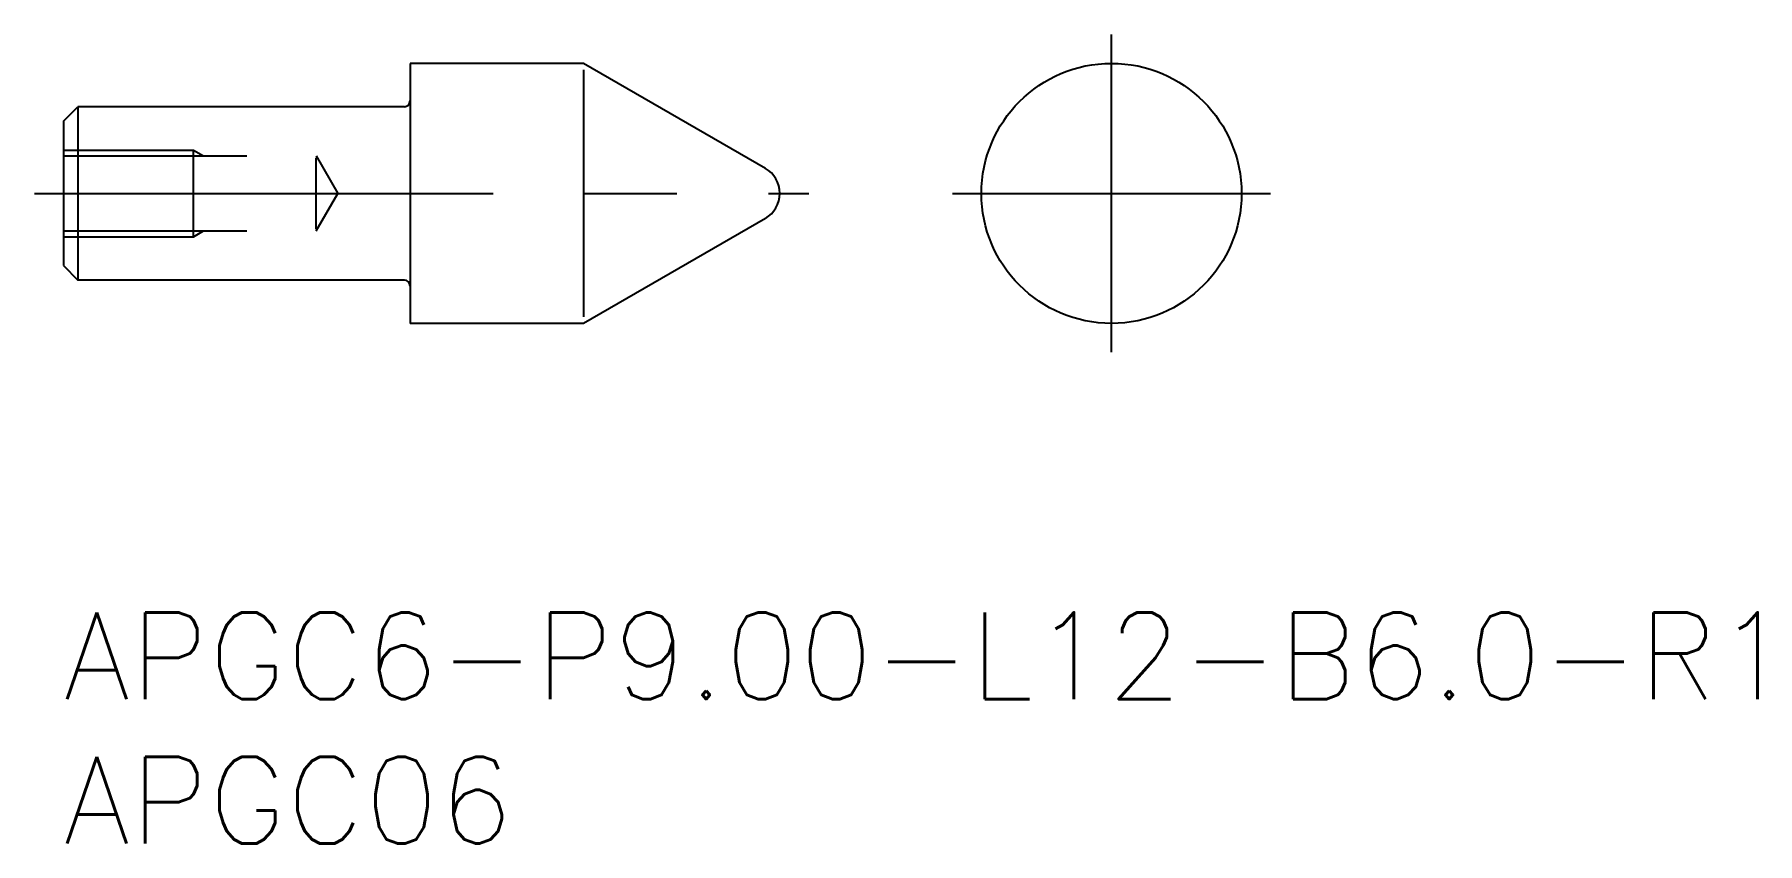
# Model space of a CAD drawing. Extents: x -1 to 58.6, y -8 to 20.
import ezdxf

# ---------------------------------------------------------------- set-up
doc = ezdxf.new("R2010")
doc.units = 0
doc.header["$LTSCALE"] = 0.5
doc.linetypes.add('CENTER', pattern=[50.8, 31.75, -6.35, 6.35, -6.35])
doc.linetypes.add('DASHED', pattern=[19.05, 12.7, -6.35])
for name, color, linetype in [('MSM_CENTER', 1, 'CENTER'), ('MSM_CONTINUOUS', 7, 'CONTINUOUS'), ('MSM_DASHED', 4, 'DASHED'), ('MSM_NARROW', 5, 'CONTINUOUS'), ('MSM_PART_NUMBER', 7, 'CONTINUOUS')]:
    doc.layers.add(name, color=color, linetype=linetype)
doc.styles.get("Standard").update_dxf_attribs({"font": 'txt.shx', "height": 1, "bigfont": 'bigfont.shx'})

# ---------------------------------------------------------------- blocks, each defined once
blk = doc.blocks.new('*U15')
at = {"layer": 'MSM_PART_NUMBER'}
blk.add_text('APGC6-P9.00-L12-B6.0-R1', height=3, dxfattribs=at).set_placement((0, -3))
blk = doc.blocks.new('*U16')
at = {"layer": 'MSM_PART_NUMBER'}
blk.add_text('APGC06', height=3, dxfattribs=at).set_placement((0, -8))

msp = doc.modelspace()

# ---------------------------------------------------------------- linework, layer by layer
at = {"layer": 'MSM_CENTER'}
for p, q in [((36.272, 9), (36.272, 20)), ((-1, 14.5), (25.794, 14.5)), ((30.772, 14.5), (41.772, 14.5))]:
    msp.add_line(p, q, dxfattribs=at)
at = {"layer": 'MSM_CONTINUOUS'}
for p, q in [((18, 19), (12, 19)), ((12, 19), (12, 10)), ((24.294, 15.366), (18, 19)), ((0, 17), (0.5, 17.5)), ((11.8, 17.5), (0.5, 17.5)), ((0.5, 17.5), (0.5, 11.5)), ((0, 17), (0, 12)), ((24.294, 13.634), (18, 10)), ((0, 12), (0.5, 11.5)), ((11.8, 11.5), (0.5, 11.5)), ((18, 10), (12, 10))]:
    msp.add_line(p, q, dxfattribs=at)
msp.add_circle((36.272, 14.5), 4.5, dxfattribs=at)
for centre, radius, start, end in [((11.8, 17.7), 0.2, 270, 360), ((23.794, 14.5), 1, 300, 60), ((11.8, 11.3), 0.2, 0, 90)]:
    msp.add_arc(centre, radius, start, end, dxfattribs=at)
at = {"layer": 'MSM_DASHED'}
for p, q in [((0, 16), (4.5, 16)), ((0, 15.8), (8.749, 15.8)), ((4.5, 16), (4.846, 15.8)), ((4.5, 13), (4.5, 16)), ((8.749, 15.8), (9.5, 14.5)), ((8.749, 13.271), (8.749, 15.729)), ((8.749, 13.2), (9.5, 14.5)), ((0, 13.2), (8.749, 13.2)), ((4.5, 13), (4.846, 13.2)), ((0, 13), (4.5, 13))]:
    msp.add_line(p, q, dxfattribs=at)
at = {"layer": 'MSM_NARROW'}
msp.add_line((18, 18.775), (18, 10.225), dxfattribs=at)

# ---------------------------------------------------------------- block references
at = {"layer": 'MSM_CONTINUOUS'}
for name in ['*U15', '*U16']:
    msp.add_blockref(name, (0, 0), dxfattribs=at)

doc.saveas('drawing.dxf')
